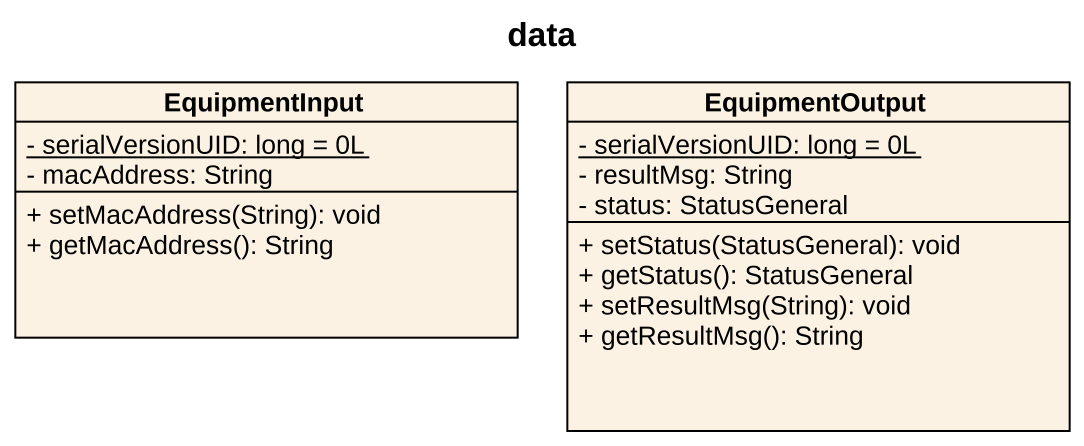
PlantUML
@startuml
title data
hide circle
hide empty members
skinparam classAttributeIconSize 0
class EquipmentInput {
  {static} - serialVersionUID: long = 0L
  - macAddress: String
  + setMacAddress(String): void
  + getMacAddress(): String
}
class EquipmentOutput {
  {static} - serialVersionUID: long = 0L
  - resultMsg: String
  - status: StatusGeneral
  + setStatus(StatusGeneral): void
  + getStatus(): StatusGeneral
  + setResultMsg(String): void
  + getResultMsg(): String
}
@enduml
